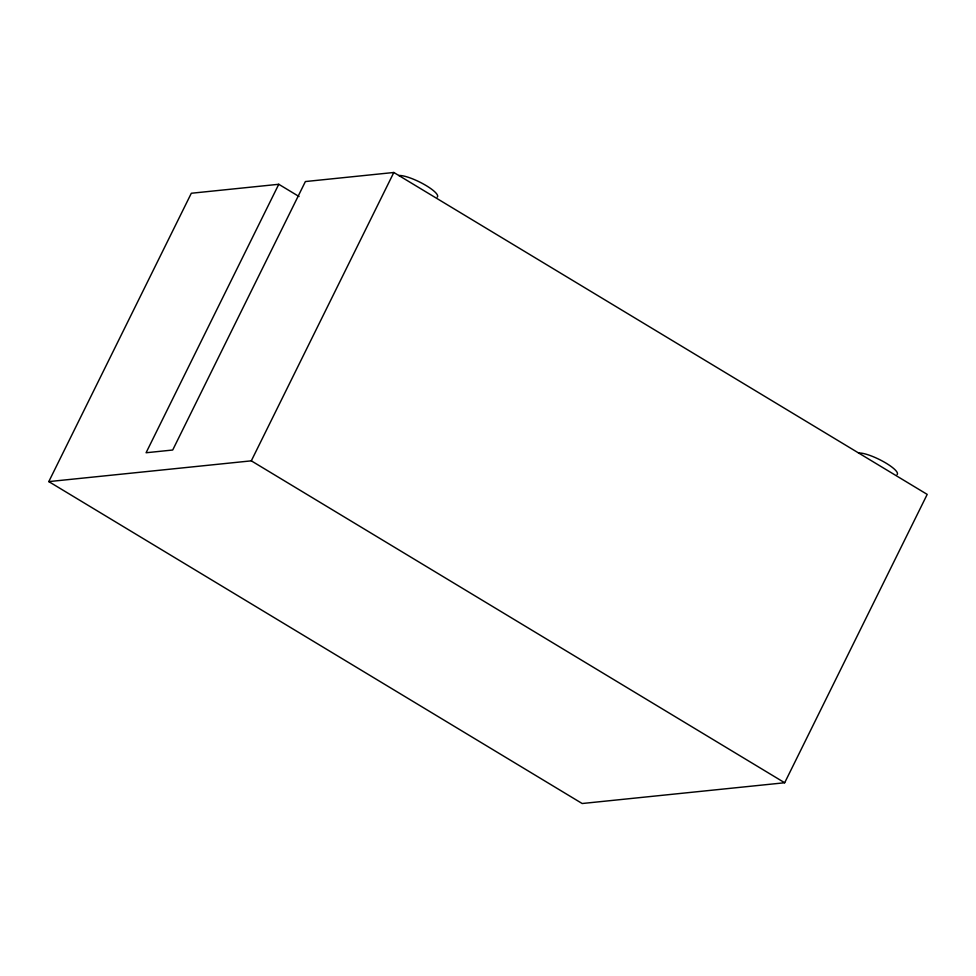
<?xml version="1.0" encoding="UTF-8"?>
<svg xmlns="http://www.w3.org/2000/svg" width="976" height="976" viewBox="0 0 976 976"><rect width="100%" height="100%" fill="white"/><g stroke="black" fill="none" stroke-linecap="round" stroke-linejoin="round"><path stroke-width="1.46" d="M278.77 184.281L146.071 452.754L172.703 450.021L305.39 181.548L393.828 172.484L927.2 494.393L784.68 782.752L582.172 803.516L48.8 481.607L191.32 193.248L278.77 184.281L299.059 196.53M48.8 481.607L251.308 460.843L393.828 172.484M251.308 460.843L784.68 782.752M858.526 453.035A22.79 5.246 26.3 0 1 883.646 461.746A22.79 5.246 26.3 0 1 897.066 474.604M398.72 175.521A22.79 5.246 26.3 0 1 423.84 184.244A22.79 5.246 26.3 0 1 437.26 197.103"/></g></svg>
